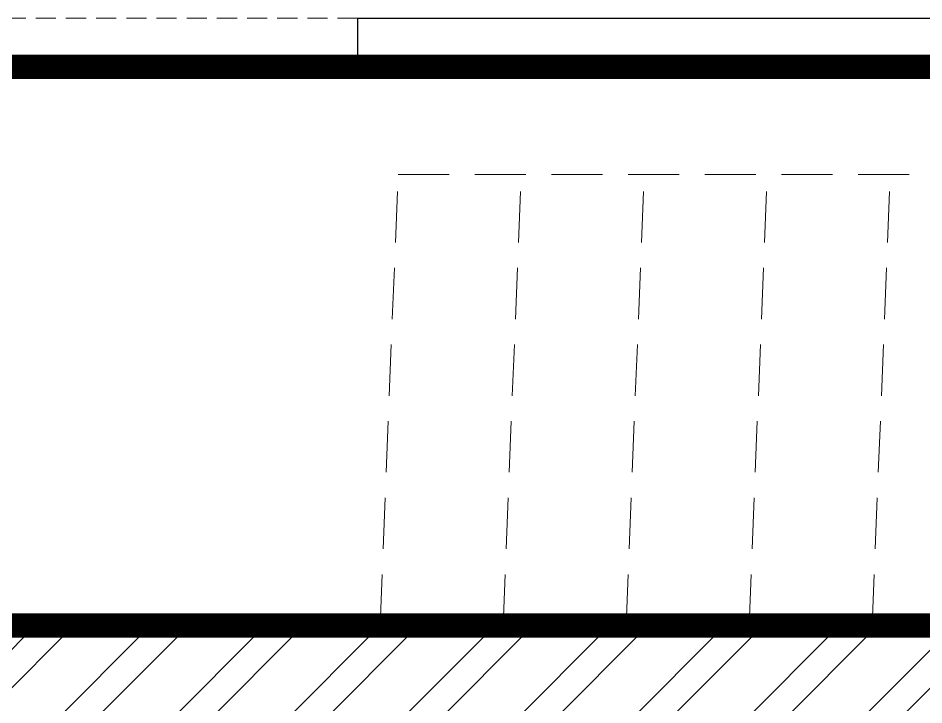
# Model space of a CAD drawing. Header units: feet. Extents: x 3569628 to 3589861, y -5468451 to -5462176.
# Drawn here: x 3586066 to 3587923, y -5465313 to -5463906 of the extents above; entities that cross this region are included whole.
import ezdxf

# ---------------------------------------------------------------- set-up
doc = ezdxf.new("R2010")
doc.units = ezdxf.units.FT
doc.header["$LTSCALE"] = 33
doc.header["$MEASUREMENT"] = 0
for name, pattern in [('a_p6_plan_L18$0$HIDDEN', [0.375, 0.25, -0.125]), ('ACAD_ISO03W100', [30, 12, -18]), ('HIDDEN', [9.524999999999995, 6.349999999999997, -3.174999999999998])]:
    doc.linetypes.add(name, pattern=pattern)
doc.layers.add('A-WALL', color=1, linetype='Continuous')
for name, color, linetype, lineweight in [('A-WALL HATCH', 251, 'Continuous', 0), ('LENS-CURTAIN', 5, 'a_p6_plan_L18$0$HIDDEN', 9), ('LENS-PARTITION', 21, 'Continuous', 25), ('LENS_DIMENSION', 193, 'Continuous', 0), ('LK-TILES FINISH', 251, 'Continuous', 5), ('Steps', 4, 'Continuous', 9)]:
    doc.layers.add(name, color=color, linetype=linetype, lineweight=lineweight)

# ---------------------------------------------------------------- blocks, each defined once
blk = doc.blocks.new('A$C97deccbb')
at = {"layer": 'A-WALL HATCH'}
h = blk.add_hatch(dxfattribs=at)
h.set_pattern_fill('ANSI32', color=256, scale=444)
h.set_pattern_definition([(45, (-3489110.858865661, 5472592.803711564), (-117.7332790675601, 117.7332790675601), []), (45, (-3489032.370013081, 5472592.803711564), (-117.7332790675601, 117.7332790675601), [])])
h.paths.add_polyline_path([(-1549.787597171031, 3050.331615439616), (-1610.564862675965, 1524.951811558567), (-3602.146596492268, 1524.88274386432), (-3595.771544259973, 1684.882965045981), (-3825.954357716256, 1684.874982348643), (-3842.290429061279, 1274.874415569939), (-1370.327171511017, 1274.960142807104), (-1289.627867779694, 3300.340637881309), (-3761.591125329957, 3300.254910643213), (-3778.724078203552, 2870.254316217266), (-3548.54126474727, 2870.262298915535), (-3541.369330986403, 3050.262547745369)])
at = {"layer": 'A-WALL'}
blk.add_line((-3761.591125329957, 3300.254910643213), (-98.68200685549527, 3300.381939668208), dxfattribs=at)
at = {"layer": 'Steps', "linetype": 'HIDDEN', "ltscale": 0.5}
for p, q in [((-2802.82966754213, 3300.288160316647), (-2766.003168062307, 4224.554793348536)), ((-2766.003168061841, 4224.554793348536), (-61.85550737567246, 4224.648572700098)), ((-2550.6293675825, 3300.296906577423), (-2513.802868102677, 4224.563539609312)), ((-2298.429067621939, 3300.305652839132), (-2261.602568143048, 4224.572285871022)), ((-2046.228767661378, 3300.314399099909), (-2009.402268181555, 4224.581032131799)), ((-1794.028467700817, 3300.323145359755), (-1757.201968220994, 4224.589778391645))]:
    blk.add_line(p, q, dxfattribs=at)

msp = doc.modelspace()

# ---------------------------------------------------------------- linework, layer by layer
at = {"layer": 'LENS-CURTAIN', "ltscale": 5}
msp.add_lwpolyline([(3586012.256145598, -5464005.779678753), (3586762.256145598, -5464005.779678753), (3586762.256145598, -5463905.779678754), (3586012.256145598, -5463905.779678754)], close=True, dxfattribs=at)
at = {"layer": 'LENS-PARTITION'}
msp.add_lwpolyline([(3586762.256145598, -5463905.779678754), (3587962.263052428, -5463905.779678754), (3587962.263052428, -5464005.710404026), (3586762.256145598, -5464005.710404026)], close=True, dxfattribs=at)
at = {"layer": 'LK-TILES FINISH', "color": 212, "linetype": 'ACAD_ISO03W100', "ltscale": 0.05, "const_width": 50}
msp.add_lwpolyline([(3587962.276750351, -5464400.692980141), (3587962.276750351, -5464005.710404026), (3583662.204130505, -5464005.710404026), (3583662.204130505, -5464805.710404026), (3585949.428265911, -5464805.710404026), (3585949.440232325, -5465150.764518939), (3587962.276750351, -5465150.764518939)], dxfattribs=at)

# ---------------------------------------------------------------- block references
at = {"layer": 'LENS_DIMENSION'}
msp.add_blockref('A$C97deccbb', (3589610.950116514, -5468451.022900381), dxfattribs=at)

doc.saveas('drawing.dxf')
